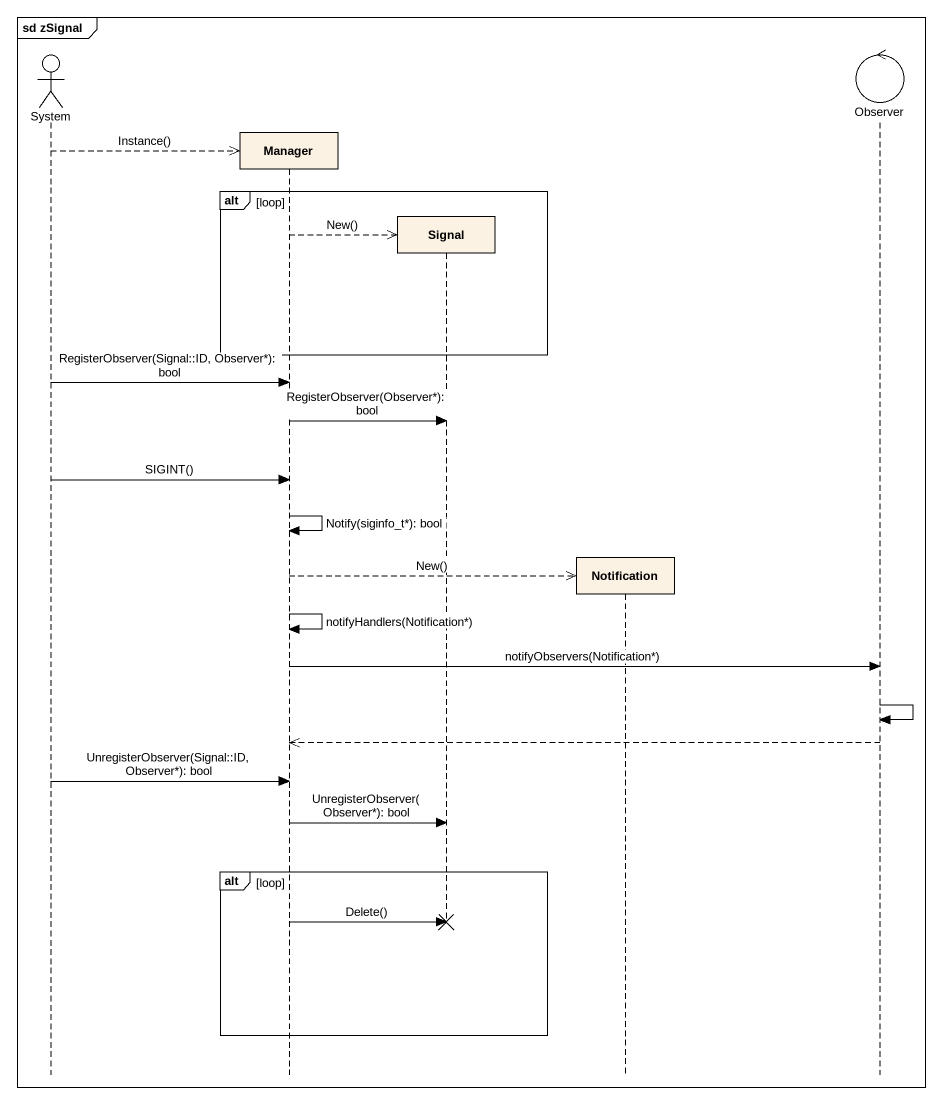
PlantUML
@startuml
mainframe sd zSignal
hide footbox
actor System
participant Manager
participant Signal
participant Notification
control Observer

System -->> Manager ** : Instance()
alt loop
  Manager -->> Signal ** : New()
end
System -> Manager : RegisterObserver(Signal::ID, Observer*): bool
Manager -> Signal : RegisterObserver(Observer*): bool
System -> Manager : SIGINT()
Manager -> Manager : Notify(siginfo_t*): bool
Manager -->> Notification ** : New()
Manager -> Manager : notifyHandlers(Notification*)
Manager -> Observer : notifyObservers(Notification*)
Observer -> Observer
Observer -->> Manager
System -> Manager : UnregisterObserver(Signal::ID, Observer*): bool
Manager -> Signal : UnregisterObserver(Observer*): bool
alt loop
  Manager -> Signal !! : Delete()
end
@enduml
